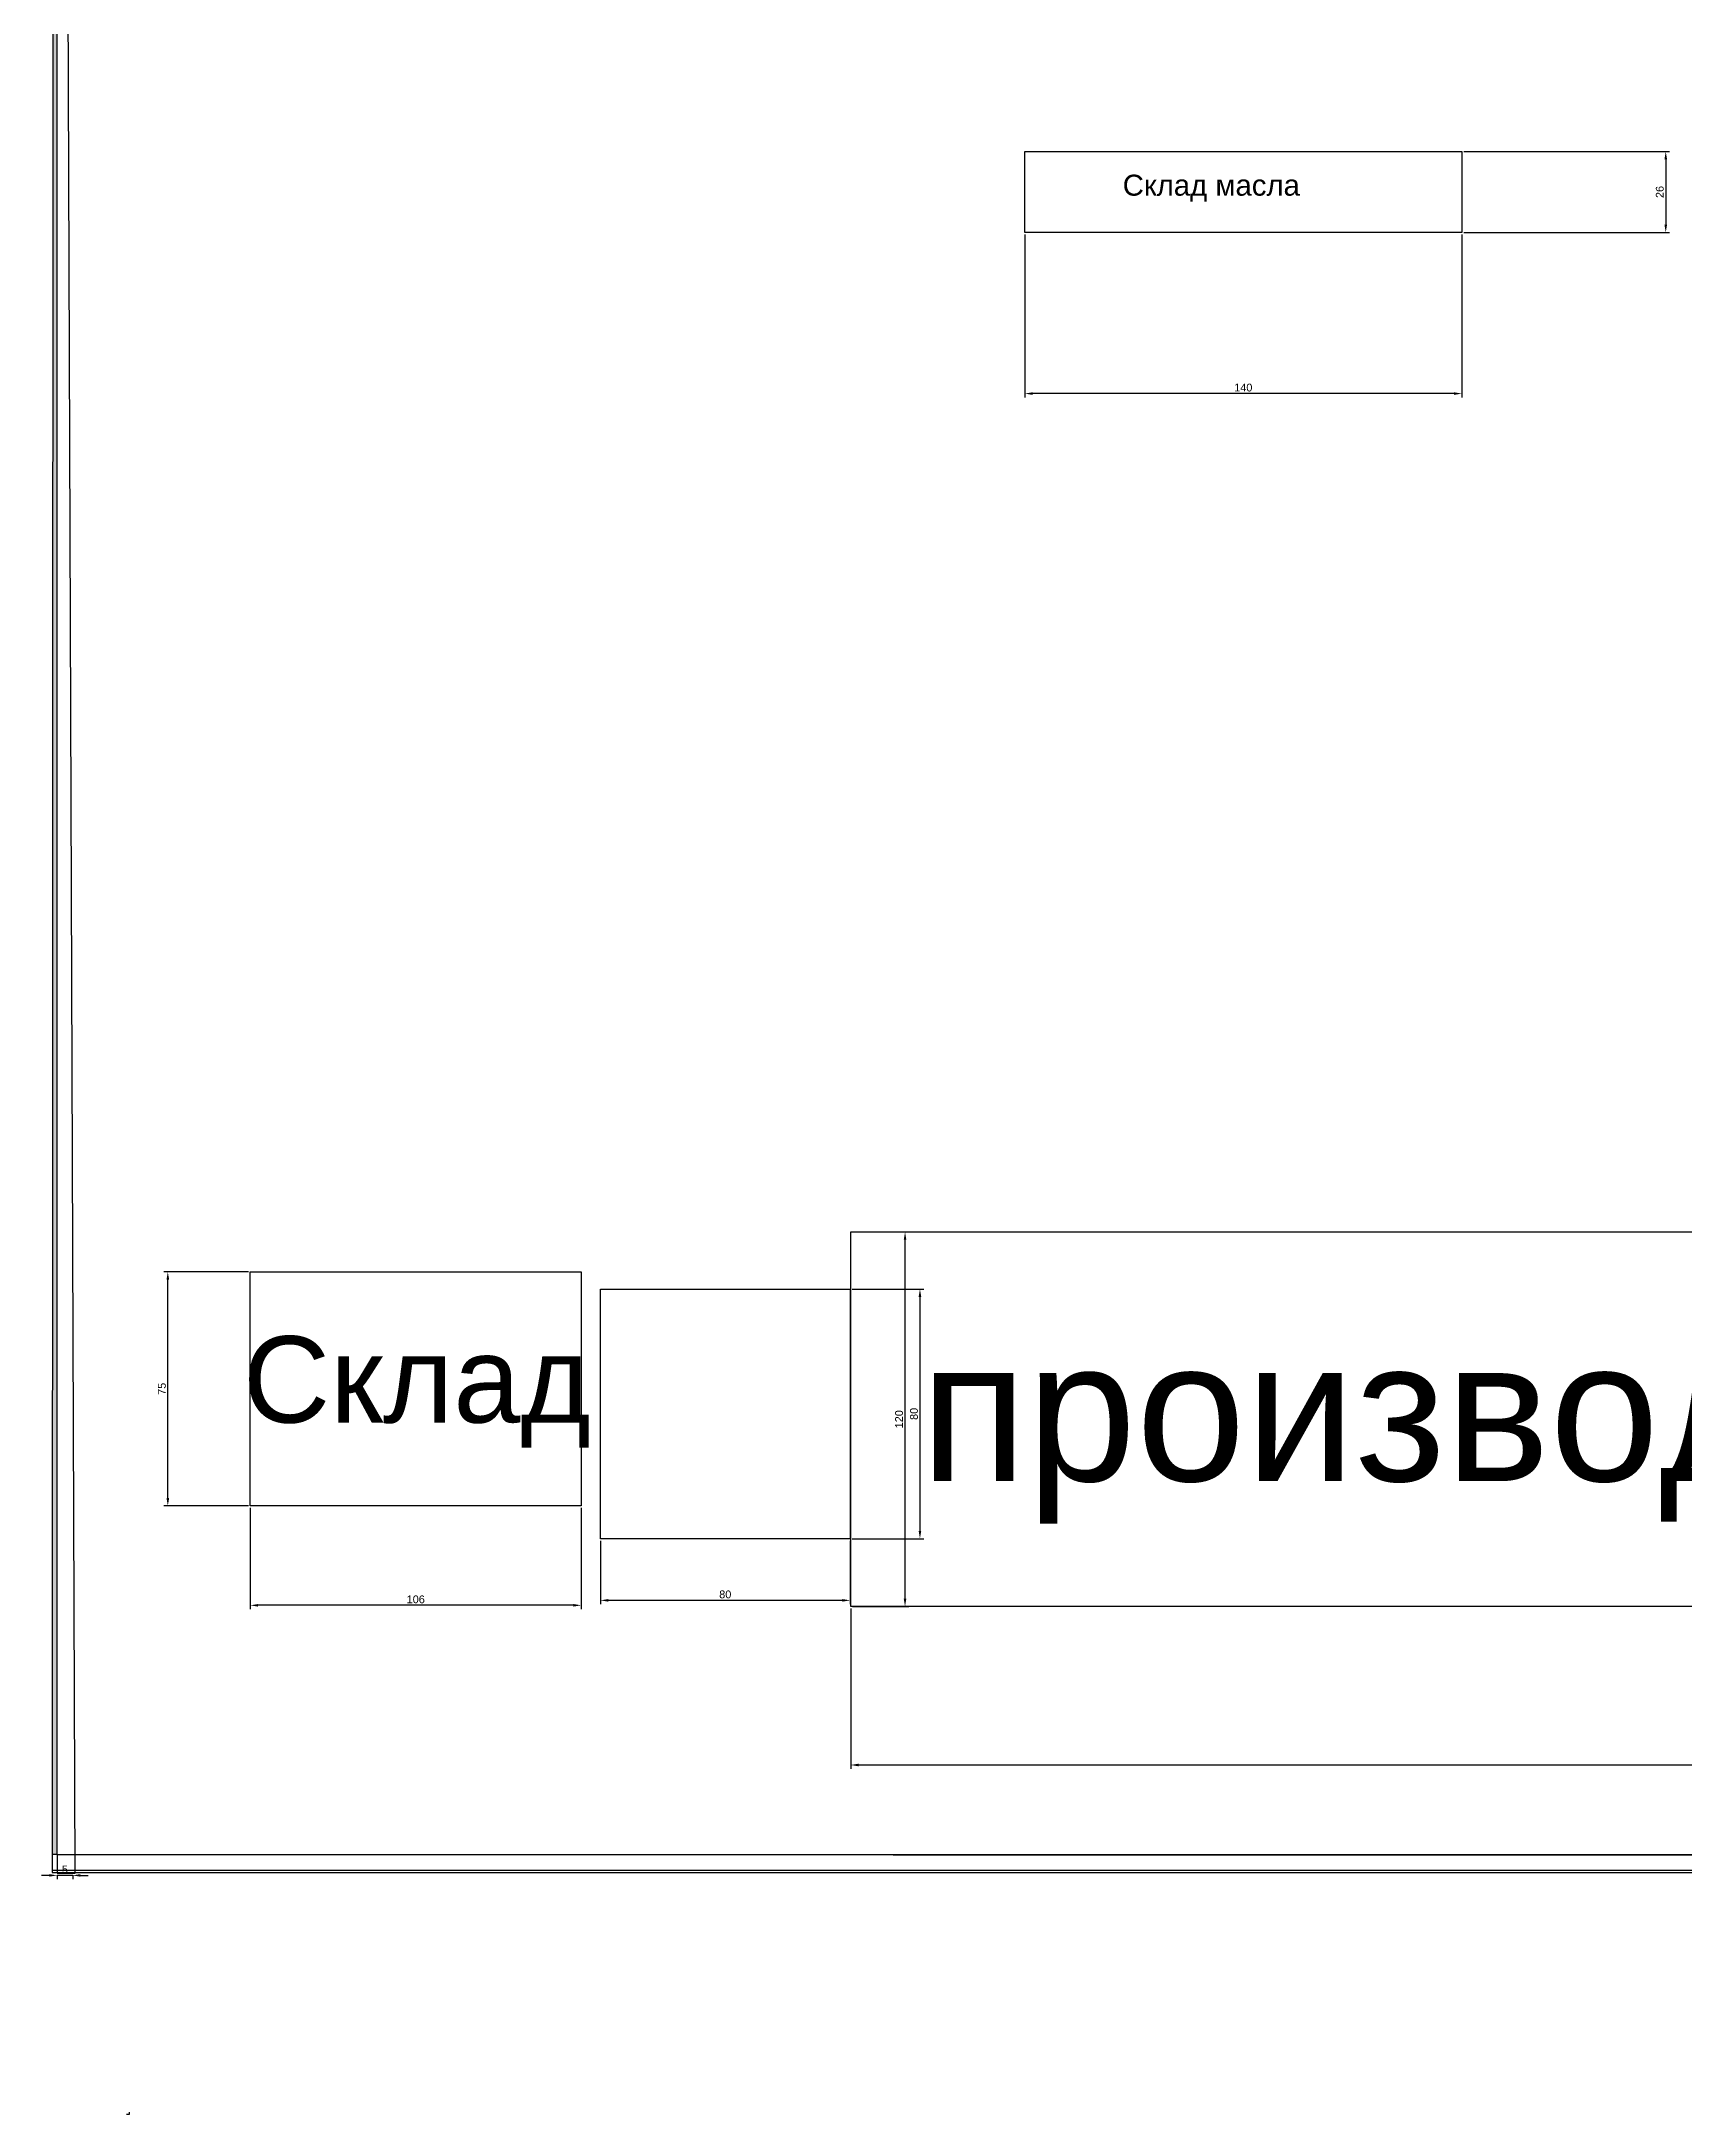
# Model space of a CAD drawing. Header units: millimetres. Extents: x -421232 to -208838, y -725150 to -360128.
# Drawn here: x -210853 to -210327, y -362785 to -362120 of the extents above; entities that cross this region are included whole.
import ezdxf

# ---------------------------------------------------------------- set-up
doc = ezdxf.new("R2010")
doc.units = ezdxf.units.MM
doc.styles.get("Standard").update_dxf_attribs({"font": 'arial.ttf'})
doc.dimstyles.new('ISO-25', dxfattribs={"dimtxt": 2.5, "dimasz": 2.5, "dimexe": 1.25, "dimexo": 0.625, "dimtad": 1, "dimtxsty": 'Standard', "dimcen": 2.5, "dimadec": 0, "dimazin": 0, "dimtfac": 1, "dimtmove": 0, "dimatfit": 3, "dimfxl": 1, "dimarcsym": 0})

# ---------------------------------------------------------------- blocks, each defined once
blk = doc.blocks.new('*D6')
at = {"color": 0, "lineweight": -2, "transparency": 16777216}
for p, q in [((-210786.12, -362590.3), (-210786.12, -362622.78)), ((-210680.12, -362590.3), (-210680.12, -362622.78)), ((-210682.62, -362621.53), (-210783.62, -362621.53))]:
    blk.add_line(p, q, dxfattribs=at)
at = {"color": 0, "transparency": 16777216}
for points in [[(-210783.62, -362621.11), (-210783.62, -362621.94), (-210786.12, -362621.53)], [(-210682.62, -362621.11), (-210682.62, -362621.94), (-210680.12, -362621.53)]]:
    blk.add_solid(points, dxfattribs=at)
at = {"layer": 'Defpoints', "color": 0, "transparency": 16777216}
for p in [(-210786.12, -362589.67), (-210680.12, -362589.67), (-210786.12, -362621.53)]:
    blk.add_point(p, dxfattribs=at)
at = {"color": 0, "transparency": 16777216, "insert": (-210733.12, -362619.63), "char_height": 2.5, "attachment_point": 5}
blk.add_mtext('106', dxfattribs=at)
blk = doc.blocks.new('*D7')
at = {"color": 0, "lineweight": -2, "transparency": 16777216}
for p, q in [((-210786.74, -362514.67), (-210813.79, -362514.67)), ((-210812.54, -362587.17), (-210812.54, -362517.17)), ((-210786.74, -362589.67), (-210813.79, -362589.67))]:
    blk.add_line(p, q, dxfattribs=at)
at = {"color": 0, "transparency": 16777216}
for points in [[(-210812.95, -362517.17), (-210812.12, -362517.17), (-210812.54, -362514.67)], [(-210812.95, -362587.17), (-210812.12, -362587.17), (-210812.54, -362589.67)]]:
    blk.add_solid(points, dxfattribs=at)
at = {"layer": 'Defpoints', "color": 0, "transparency": 16777216}
for p in [(-210812.54, -362514.67), (-210786.12, -362514.67), (-210786.12, -362589.67)]:
    blk.add_point(p, dxfattribs=at)
at = {"color": 0, "transparency": 16777216, "insert": (-210814.43, -362552.17), "char_height": 2.5, "attachment_point": 5, "rotation": 90}
blk.add_mtext('75', dxfattribs=at)
blk = doc.blocks.new('*D8')
at = {"color": 0, "lineweight": -2, "transparency": 16777216}
for p, q in [((-210593.16, -362501.91), (-210575.12, -362501.91)), ((-210576.37, -362619.41), (-210576.37, -362504.41)), ((-210593.16, -362621.91), (-210575.12, -362621.91))]:
    blk.add_line(p, q, dxfattribs=at)
at = {"color": 0, "transparency": 16777216}
for points in [[(-210576.79, -362504.41), (-210575.96, -362504.41), (-210576.37, -362501.91)], [(-210576.79, -362619.41), (-210575.96, -362619.41), (-210576.37, -362621.91)]]:
    blk.add_solid(points, dxfattribs=at)
at = {"layer": 'Defpoints', "color": 0, "transparency": 16777216}
for p in [(-210593.78, -362501.91), (-210576.37, -362501.91), (-210593.78, -362621.91)]:
    blk.add_point(p, dxfattribs=at)
at = {"color": 0, "transparency": 16777216, "insert": (-210578.28, -362561.91), "char_height": 2.5, "attachment_point": 5, "rotation": 90}
blk.add_mtext('120', dxfattribs=at)
blk = doc.blocks.new('*D9')
at = {"color": 0, "lineweight": -2, "transparency": 16777216}
for p, q in [((-210593.78, -362622.53), (-210593.78, -362673.94)), ((-209793.78, -362622.53), (-209793.78, -362673.94)), ((-209796.28, -362672.69), (-210591.28, -362672.69))]:
    blk.add_line(p, q, dxfattribs=at)
at = {"color": 0, "transparency": 16777216}
for points in [[(-210591.28, -362672.27), (-210591.28, -362673.11), (-210593.78, -362672.69)], [(-209796.28, -362672.27), (-209796.28, -362673.11), (-209793.78, -362672.69)]]:
    blk.add_solid(points, dxfattribs=at)
at = {"layer": 'Defpoints', "color": 0, "transparency": 16777216}
for p in [(-210593.78, -362621.91), (-209793.78, -362621.91), (-210593.78, -362672.69)]:
    blk.add_point(p, dxfattribs=at)
at = {"color": 0, "transparency": 16777216, "insert": (-210193.78, -362670.79), "char_height": 2.5, "attachment_point": 5}
blk.add_mtext('800', dxfattribs=at)
blk = doc.blocks.new('*D25')
at = {"color": 0, "lineweight": -2, "transparency": 16777216}
for p, q in [((-210538.01, -362182.35), (-210538.01, -362234.56)), ((-210398.01, -362182.35), (-210398.01, -362234.56)), ((-210400.51, -362233.31), (-210535.51, -362233.31))]:
    blk.add_line(p, q, dxfattribs=at)
at = {"color": 0, "transparency": 16777216}
for points in [[(-210535.51, -362232.89), (-210535.51, -362233.72), (-210538.01, -362233.31)], [(-210400.51, -362232.89), (-210400.51, -362233.72), (-210398.01, -362233.31)]]:
    blk.add_solid(points, dxfattribs=at)
at = {"layer": 'Defpoints', "color": 0, "transparency": 16777216}
for p in [(-210538.01, -362181.72), (-210398.01, -362181.72), (-210538.01, -362233.31)]:
    blk.add_point(p, dxfattribs=at)
at = {"color": 0, "transparency": 16777216, "insert": (-210468.01, -362231.4), "char_height": 2.5, "attachment_point": 5}
blk.add_mtext('140', dxfattribs=at)
blk = doc.blocks.new('*D26')
at = {"color": 0, "lineweight": -2, "transparency": 16777216}
for p, q in [((-210397.38, -362155.72), (-210331.43, -362155.72)), ((-210332.68, -362158.22), (-210332.68, -362179.22)), ((-210397.38, -362181.72), (-210331.43, -362181.72))]:
    blk.add_line(p, q, dxfattribs=at)
at = {"color": 0, "transparency": 16777216}
for points in [[(-210333.1, -362158.22), (-210332.27, -362158.22), (-210332.68, -362155.72)], [(-210333.1, -362179.22), (-210332.27, -362179.22), (-210332.68, -362181.72)]]:
    blk.add_solid(points, dxfattribs=at)
at = {"layer": 'Defpoints', "color": 0, "transparency": 16777216}
for p in [(-210398.01, -362155.72), (-210398.01, -362181.72), (-210332.68, -362181.72)]:
    blk.add_point(p, dxfattribs=at)
at = {"color": 0, "transparency": 16777216, "insert": (-210334.58, -362168.72), "char_height": 2.5, "attachment_point": 5, "rotation": 90}
blk.add_mtext('26', dxfattribs=at)
blk = doc.blocks.new('*D37')
at = {"color": 0, "lineweight": -2, "transparency": 16777216}
for p, q in [((-210593.34, -362520.2), (-210570.35, -362520.2)), ((-210571.6, -362522.7), (-210571.6, -362597.7)), ((-210593.34, -362600.2), (-210570.35, -362600.2))]:
    blk.add_line(p, q, dxfattribs=at)
at = {"color": 0, "transparency": 16777216}
for points in [[(-210572.01, -362522.7), (-210571.18, -362522.7), (-210571.6, -362520.2)], [(-210572.01, -362597.7), (-210571.18, -362597.7), (-210571.6, -362600.2)]]:
    blk.add_solid(points, dxfattribs=at)
at = {"layer": 'Defpoints', "color": 0, "transparency": 16777216}
for p in [(-210593.96, -362520.2), (-210593.96, -362600.2), (-210571.6, -362600.2)]:
    blk.add_point(p, dxfattribs=at)
at = {"color": 0, "transparency": 16777216, "insert": (-210573.5, -362560.2), "char_height": 2.5, "attachment_point": 5, "rotation": 90}
blk.add_mtext('80', dxfattribs=at)
blk = doc.blocks.new('*D38')
at = {"color": 0, "lineweight": -2, "transparency": 16777216}
for p, q in [((-210673.96, -362600.82), (-210673.96, -362621.19)), ((-210593.96, -362600.82), (-210593.96, -362621.19)), ((-210596.46, -362619.94), (-210671.46, -362619.94))]:
    blk.add_line(p, q, dxfattribs=at)
at = {"color": 0, "transparency": 16777216}
for points in [[(-210671.46, -362619.52), (-210671.46, -362620.36), (-210673.96, -362619.94)], [(-210596.46, -362619.52), (-210596.46, -362620.36), (-210593.96, -362619.94)]]:
    blk.add_solid(points, dxfattribs=at)
at = {"layer": 'Defpoints', "color": 0, "transparency": 16777216}
for p in [(-210673.96, -362600.2), (-210593.96, -362600.2), (-210673.96, -362619.94)]:
    blk.add_point(p, dxfattribs=at)
at = {"color": 0, "transparency": 16777216, "insert": (-210633.96, -362618.04), "char_height": 2.5, "attachment_point": 5}
blk.add_mtext('80', dxfattribs=at)
blk = doc.blocks.new('*D56')
at = {"color": 0, "lineweight": -2, "transparency": 16777216}
for p, q in [((-210850.52, -362708.06), (-210853.02, -362708.06)), ((-210848.02, -362708.01), (-210848.02, -362709.31)), ((-210843.02, -362708.06), (-210848.02, -362708.06)), ((-210843.02, -362708.01), (-210843.02, -362709.31)), ((-210840.52, -362708.06), (-210838.02, -362708.06))]:
    blk.add_line(p, q, dxfattribs=at)
at = {"color": 0, "transparency": 16777216}
for points in [[(-210850.52, -362707.64), (-210850.52, -362708.47), (-210848.02, -362708.06)], [(-210840.52, -362707.64), (-210840.52, -362708.47), (-210843.02, -362708.06)]]:
    blk.add_solid(points, dxfattribs=at)
at = {"layer": 'Defpoints', "color": 0, "transparency": 16777216}
for p in [(-210848.02, -362707.38), (-210848.02, -362708.06), (-210843.02, -362707.38)]:
    blk.add_point(p, dxfattribs=at)
at = {"color": 0, "transparency": 16777216, "insert": (-210845.52, -362706.16), "char_height": 2.5, "attachment_point": 5}
blk.add_mtext('5', dxfattribs=at)

msp = doc.modelspace()

# ---------------------------------------------------------------- hatches: boundary and pattern name
h = msp.add_hatch()
h.set_pattern_fill('ANSI35', color=256)
edge = h.paths.add_edge_path()
edge.add_line((-210848.843, -360900.556), (-210849.617, -362701.356))
edge.add_line((-210848.017, -362701.356), (-210848.017, -360901.356))
h = msp.add_hatch()
h.set_pattern_fill('ANSI35', color=256)
edge = h.paths.add_edge_path()
edge.add_line((-210848.017, -362701.356), (-208848.017, -362701.356))
edge.add_line((-210848.017, -362701.356), (-208847.217, -362702.156))
h = msp.add_hatch()
h.set_pattern_fill('ANSI35', color=256)
edge = h.paths.add_edge_path()
edge.add_line((-210848.017, -362701.356), (-208848.017, -362701.356))
edge.add_line((-210848.017, -362701.356), (-208847.217, -362702.156))

# ---------------------------------------------------------------- linework, layer by layer
for p, q in [((-210848.843, -360900.556), (-210849.617, -362701.356, -1.6)), ((-210842.217, -362707.38), (-210848.843, -360900.556, 6.6)), ((-210848.017, -362701.356), (-210848.017, -360901.356)), ((-210848.817, -362701.356, -1.6), (-210849.617, -362701.356, -1.6)), ((-210849.617, -362701.356, -1.6), (-210849.617, -362706.356, -1.6)), ((-210848.017, -362701.356, -1.6), (-210848.817, -362701.356, -1.6)), ((-210848.017, -362701.356), (-208848.017, -362701.356)), ((-210848.017, -362701.356), (-210848.017, -362701.356, -0.8)), ((-210848.017, -362701.356, -0.8), (-210848.017, -362701.356, -1.6)), ((-210848.017, -362701.356, -1.6), (-208847.217, -362702.156)), ((-210848.017, -362701.356), (-210848.017, -362707.38)), ((-210848.013, -362701.356), (-210843.013, -362701.356)), ((-210849.617, -362706.356, -1.6), (-210849.617, -362707.156, -1.6)), ((-210849.617, -362706.356, -1.6), (-208849.617, -362706.356, -1.6)), ((-210849.617, -362707.156, -1.6), (-208849.617, -362707.156, -1.6)), ((-210848.017, -362707.38), (-210843.017, -362707.38)), ((-210843.017, -362707.38), (-210848.017, -362707.38)), ((-210843.017, -362707.38), (-210843.017, -362707.38, 12820.941)), ((-210843.017, -362707.38), (-210842.217, -362707.38)), ((-210824.93, -362784.674), (-210825.73, -362784.674)), ((-210824.93, -362783.874), (-210824.93, -362783.874, -0.8)), ((-210824.93, -362783.874), (-210824.93, -362784.674))]:
    msp.add_line(p, q)
for points in [[(-210538.01, -362155.722), (-210398.01, -362155.722), (-210398.01, -362181.722), (-210538.01, -362181.722)], [(-210593.783, -362501.91), (-209793.783, -362501.91), (-209793.783, -362621.91), (-210593.783, -362621.91)], [(-210786.12, -362514.67), (-210680.12, -362514.67), (-210680.12, -362589.67), (-210786.12, -362589.67)], [(-210673.962, -362520.199), (-210593.962, -362520.199), (-210593.962, -362600.199), (-210673.962, -362600.199)]]:
    msp.add_lwpolyline(points, close=True)

# ---------------------------------------------------------------- texts
for s, height, p in [('Склад масла', 6.72253, (-210506.646, -362169.896)), ('Склад', 27.6774, (-210788.461, -362562.989)), ('производственный корпус ', 45.06568, (-210571.425, -362581.727))]:
    msp.add_text(s, height=height).set_placement(p)

# ---------------------------------------------------------------- dimensions: what is measured, and where the dimension line sits
for base, p1, p2, picture, middle in [((-210332.683, -362181.722), (-210398.01, -362155.722), (-210398.01, -362181.722), '*D26', (-210334.585, -362168.722)), ((-210576.375, -362501.91), (-210593.783, -362621.91), (-210593.783, -362501.91), '*D8', (-210578.276, -362561.91)), ((-210812.538, -362514.67), (-210786.12, -362589.67), (-210786.12, -362514.67), '*D7', (-210814.435, -362552.17)), ((-210571.598, -362600.199), (-210593.962, -362520.199), (-210593.962, -362600.199), '*D37', (-210573.499, -362560.199))]:
    dim = msp.add_linear_dim(base=base, p1=p1, p2=p2, angle=90, dimstyle='ISO-25')
    dim.commit()
    dim.dimension.update_dxf_attribs({"geometry": picture, "text_midpoint": middle})
for base, p1, p2, picture, middle in [((-210538.01, -362233.306), (-210398.01, -362181.722), (-210538.01, -362181.722), '*D25', (-210468.01, -362231.405)), ((-210786.12, -362621.527), (-210680.12, -362589.67), (-210786.12, -362589.67), '*D6', (-210733.12, -362619.626)), ((-210673.962, -362619.941), (-210593.962, -362600.199), (-210673.962, -362600.199), '*D38', (-210633.962, -362618.039)), ((-210593.783, -362672.69), (-209793.783, -362621.91), (-210593.783, -362621.91), '*D9', (-210193.783, -362670.789)), ((-210848.017, -362708.057), (-210843.017, -362707.38), (-210848.017, -362707.38), '*D56', (-210845.517, -362706.16))]:
    dim = msp.add_linear_dim(base=base, p1=p1, p2=p2, dimstyle='ISO-25')
    dim.commit()
    dim.dimension.update_dxf_attribs({"geometry": picture, "text_midpoint": middle})

doc.saveas('drawing.dxf')
